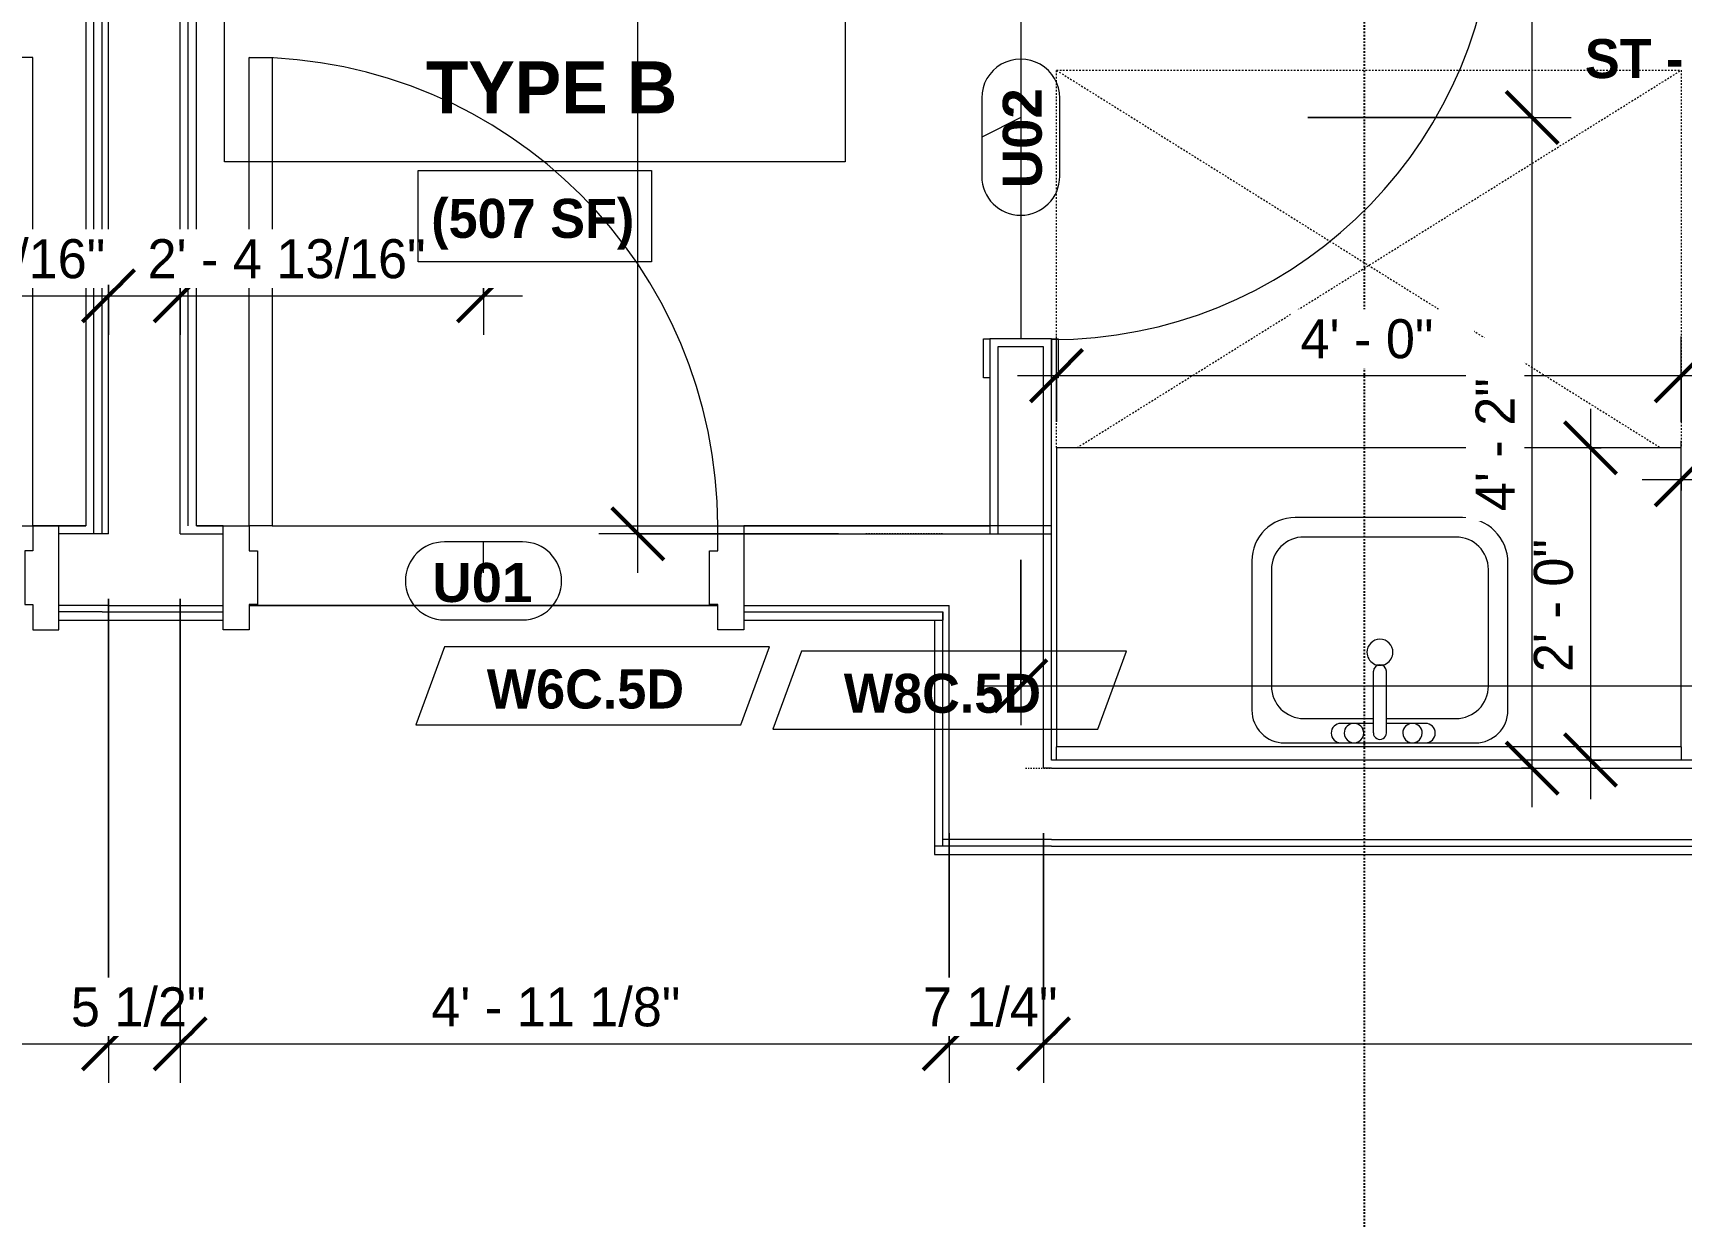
# Model space of a CAD drawing. Header units: inches. Extents: x -4058 to -1781, y 9814 to 12264.
# Drawn here: x -3145.4 to -3018.8, y 11690.3 to 11781.2 of the extents above; entities that cross this region are included whole.
import ezdxf

# ---------------------------------------------------------------- set-up
doc = ezdxf.new("R2010")
doc.units = ezdxf.units.IN
doc.header["$MEASUREMENT"] = 0
for name, pattern in [('Aligning Line 1_8_', [0.25, 0.125, -0.125]), ('Dash', [0.25, 0.125, -0.125]), ('Dash 3_32_', [0.1875, 0.09375, -0.09375]), ('Dash_2_', [0.25, 0.125, -0.125])]:
    doc.linetypes.add(name, pattern=pattern)
for name, color, linetype, lineweight in [('0-1', 7, 'Continuous', 5), ('0-3', 8, 'Continuous', 9), ('A-ANNO-DIMS', 211, 'Continuous', 9), ('A-ANNO-DIMS-32', 211, 'Continuous', 9), ('A-AREA-IDEN', 2, 'Continuous', 9), ('A-DETL-1', 90, 'Dash 3_32_', 9), ('A-DOOR-1', 7, 'Continuous', 9), ('A-DOOR-2', 31, 'Continuous', 9), ('A-DOOR-FRAM-1', 7, 'Continuous', 9), ('A-DOOR-IDEN', 31, 'Continuous', 9), ('A-FLOR-1', 7, 'Continuous', 9), ('A-FLOR-2', 192, 'Continuous', 9), ('A-GENM', 5, 'Continuous', 9), ('A-GENM-2', 147, 'Dash', 9), ('A-WALL-1', 7, 'Continuous', 9), ('A-WALL-2', 113, 'Continuous', 9), ('A-WALL-IDEN', 211, 'Continuous', 9), ('G-ANNO-SYMB', 111, 'Aligning Line 1_8_', 9), ('I-WALL-3', 7, 'Continuous', 9), ('P-SANR-FIXT', 6, 'Continuous', 9), ('Q-CASE', 31, 'Continuous', 9)]:
    doc.layers.add(name, color=color, linetype=linetype, lineweight=lineweight)
doc.layers.add('0-4', color=250, linetype='Dash_2_')
doc.styles.add('Arial_B', font='arialbd.ttf', dxfattribs={"height": 3})
doc.styles.add('Century Gothic', font='ufonts.com_century-gothic.ttf', dxfattribs={"height": 3})
doc.styles.add('Century Gothic_B', font='GOTHICB.TTF', dxfattribs={"height": 3})
doc.styles.add('Century Gothic_B_1', font='GOTHICB.TTF', dxfattribs={"height": 4})
doc.dimstyles.new('MARKETING_DIMENSION', dxfattribs={"dimscale": 12, "dimtxt": 3.132505, "dimasz": 0.333333, "dimexe": 0.25, "dimexo": 0.166667, "dimgap": 0.041667, "dimtad": 1, "dimdec": 4, "dimrnd": 0.0625, "dimzin": 3, "dimdsep": 46, "dimlunit": 4, "dimtxsty": 'Century Gothic', "dimblk1": 'OBLIQUE', "dimblk2": 'OBLIQUE', "dimsah": 1, "dimcen": 0.09, "dimdle": 0.25, "dimazin": 0, "dimtfac": 1, "dimtdec": 4, "dimtix": 1, "dimtmove": 0, "dimatfit": 3, "dimfxl": 1, "dimtvp": 1, "dimtfill": 1, "dimfrac": 2, "dimtolj": 1, "dimtzin": 0, "dimarcsym": 2})
doc.dimstyles.new('THE_DIMENSION_STRING_1', dxfattribs={"dimscale": 12, "dimtxt": 3.132505, "dimasz": 0.333333, "dimexe": 0.25, "dimexo": 0.166667, "dimgap": 0.041667, "dimtad": 1, "dimdec": 4, "dimrnd": 0.0625, "dimzin": 3, "dimdsep": 46, "dimlunit": 4, "dimtxsty": 'Century Gothic', "dimblk1": 'OBLIQUE', "dimblk2": 'OBLIQUE', "dimsah": 1, "dimcen": 0.09, "dimdle": 0.25, "dimazin": 0, "dimtfac": 1, "dimtdec": 4, "dimtix": 1, "dimtmove": 1, "dimatfit": 3, "dimfxl": 1, "dimtvp": 1, "dimtfill": 1, "dimfrac": 2, "dimtolj": 1, "dimtzin": 0, "dimarcsym": 2})
doc.dimstyles.new('THE_DIMENSION_STRING_3', dxfattribs={"dimscale": 12, "dimtxt": 3.132505, "dimasz": 0.333333, "dimexe": 0.25, "dimexo": 0.166667, "dimgap": 0.041667, "dimtad": 1, "dimdec": 4, "dimrnd": 0.0625, "dimzin": 3, "dimdsep": 46, "dimlunit": 4, "dimtxsty": 'Century Gothic', "dimblk1": 'OBLIQUE', "dimblk2": 'OBLIQUE', "dimsah": 1, "dimcen": 0.09, "dimdle": 0.25, "dimazin": 0, "dimtfac": 1, "dimtdec": 4, "dimtix": 1, "dimtmove": 0, "dimatfit": 3, "dimfxl": 1, "dimtvp": 1, "dimtfill": 1, "dimfrac": 2, "dimtolj": 1, "dimtzin": 0, "dimarcsym": 2})
doc.dimstyles.new('THE_DIMENSION_STRING_4', dxfattribs={"dimscale": 12, "dimtxt": 3.132505, "dimasz": 0.333333, "dimexe": 0.25, "dimexo": 0.166667, "dimgap": 0.041667, "dimtad": 1, "dimdec": 4, "dimrnd": 0.0625, "dimzin": 3, "dimdsep": 46, "dimlunit": 4, "dimtxsty": 'Century Gothic', "dimblk1": 'OBLIQUE', "dimblk2": 'OBLIQUE', "dimsah": 1, "dimcen": 0.09, "dimdle": 0.25, "dimazin": 0, "dimtfac": 1, "dimtdec": 4, "dimtix": 1, "dimtmove": 0, "dimatfit": 3, "dimfxl": 1, "dimtvp": 1, "dimtfill": 1, "dimfrac": 2, "dimtolj": 1, "dimtzin": 0, "dimarcsym": 2})
doc.dimstyles.new('THE_DIMENSION_STRING_5', dxfattribs={"dimscale": 12, "dimtxt": 3.132505, "dimasz": 0.333333, "dimexe": 0.25, "dimexo": 0.166667, "dimgap": 0.041667, "dimtad": 1, "dimdec": 4, "dimrnd": 0.0625, "dimzin": 3, "dimdsep": 46, "dimlunit": 4, "dimtxsty": 'Century Gothic', "dimblk1": 'OBLIQUE', "dimblk2": 'OBLIQUE', "dimsah": 1, "dimcen": 0.09, "dimdle": 0.25, "dimazin": 0, "dimtfac": 1, "dimtdec": 4, "dimtix": 1, "dimtmove": 0, "dimatfit": 3, "dimfxl": 1, "dimtvp": 1, "dimtfill": 1, "dimfrac": 2, "dimtolj": 1, "dimtzin": 0, "dimarcsym": 2})

# ---------------------------------------------------------------- blocks, each defined once
blk = doc.blocks.new('CTR - 1st Phase - Shell_rvt-1-UNIT PLANS - 2ND FLOOR')
at = {"layer": 'A-FLOR-1'}
for p, q in [((-3128.81, 11737.24), (-3092.81, 11737.24)), ((-3092.81, 11737.24), (-3128.81, 11737.24))]:
    blk.add_line(p, q, dxfattribs=at)
blk = doc.blocks.new('HOLLOW METAL - UNIT DOOR-2191978-UNIT PLANS - 2ND FLOOR')
at = {"layer": 'A-DOOR-1'}
for p, q in [((18, 39.875), (16.25, 39.875)), ((16.25, 39.875), (16.25, 3.875)), ((18, 3.875), (18, 39.875)), ((16.25, 3.875), (18, 3.875))]:
    blk.add_line(p, q, dxfattribs=at)
blk.add_arc((18, 3.875), 36, 90, 180, dxfattribs=at)
at = {"layer": 'A-DOOR-FRAM-1'}
for p, q in [((-18, 3.875), (-20, 3.875)), ((-20, 3.875), (-20, -4.125)), ((-18, 1.9375), (-18, 3.875)), ((18, 3.875), (18, 1.9375)), ((20, 3.875), (18, 3.875)), ((20, -4.125), (20, 3.875)), ((-17.375, 1.9375), (-18, 1.9375)), ((-17.375, -2.1875), (-17.375, 1.9375)), ((18, 1.9375), (17.375, 1.9375)), ((17.375, 1.9375), (17.375, -2.1875)), ((-18, -4.125), (-18, -2.1875)), ((-18, -2.1875), (-17.375, -2.1875)), ((17.375, -2.1875), (18, -2.1875)), ((18, -2.1875), (18, -4.125)), ((-20, -4.125), (-18, -4.125)), ((18, -4.125), (20, -4.125))]:
    blk.add_line(p, q, dxfattribs=at)
blk = doc.blocks.new('HOLLOW METAL - UNIT DOOR-2191977-UNIT PLANS - 2ND FLOOR')
at = {"layer": 'A-DOOR-1'}
for p, q in [((16.25, -3.875), (18, -3.875)), ((16.25, -39.875), (16.25, -3.875)), ((18, -3.875), (18, -39.875)), ((18, -39.875), (16.25, -39.875))]:
    blk.add_line(p, q, dxfattribs=at)
blk.add_arc((18, -3.875), 36, 180, 270, dxfattribs=at)
at = {"layer": 'A-DOOR-FRAM-1'}
for p, q in [((-20, 4.125), (-18, 4.125)), ((-20, -3.875), (-20, 4.125)), ((-18, 4.125), (-18, 2.1875)), ((18, 4.125), (20, 4.125)), ((18, 2.1875), (18, 4.125)), ((20, 4.125), (20, -3.875)), ((-18, 2.1875), (-17.375, 2.1875)), ((-17.375, 2.1875), (-17.375, -1.9375)), ((17.375, 2.1875), (18, 2.1875)), ((17.375, -1.9375), (17.375, 2.1875)), ((-18, -1.9375), (-18, -3.875)), ((-17.375, -1.9375), (-18, -1.9375)), ((18, -1.9375), (17.375, -1.9375)), ((18, -3.875), (18, -1.9375)), ((-18, -3.875), (-20, -3.875)), ((20, -3.875), (18, -3.875))]:
    blk.add_line(p, q, dxfattribs=at)
blk = doc.blocks.new('CTR - 1st Phase - Common Walls_rvt-1-UNIT PLANS - 2ND FLOOR')
at = {"layer": 'A-WALL-1'}
for p, q in [((-3140.75, 11743.36), (-3140.75, 12110.34)), ((-3140.12, 11743.36), (-3140.12, 12110.34)), ((-3139.62, 11743.36), (-3139.62, 12110.34)), ((-3134.12, 11743.36), (-3134.12, 12110.34)), ((-3133.5, 11743.36), (-3133.5, 12110.34)), ((-3140.75, 11742.74), (-3140.75, 11743.36)), ((-3140.12, 11742.74), (-3140.12, 11743.36)), ((-3139.62, 11742.74), (-3139.62, 11743.36)), ((-3134.12, 11742.74), (-3134.12, 11743.36)), ((-3141.37, 11742.74), (-3143.44, 11742.74)), ((-3140.75, 11742.74), (-3141.37, 11742.74)), ((-3140.12, 11742.74), (-3140.75, 11742.74)), ((-3139.62, 11742.74), (-3140.12, 11742.74)), ((-3134.12, 11742.74), (-3130.81, 11742.74)), ((-3090.81, 11742.74), (-3076.15, 11742.74)), ((-3076.15, 11742.74), (-3075.02, 11742.74)), ((-3075.02, 11742.74), (-3067.77, 11742.74)), ((-3067.77, 11724.74), (-3067.77, 11742.74)), ((-3141.37, 11737.24), (-3143.44, 11737.24)), ((-3141.37, 11736.74), (-3143.44, 11736.74)), ((-3140.12, 11737.24), (-3141.37, 11737.24)), ((-3140.75, 11736.74), (-3141.37, 11736.74)), ((-3140.12, 11736.74), (-3140.75, 11736.74)), ((-3139.62, 11737.24), (-3140.12, 11737.24)), ((-3140.12, 11736.74), (-3139.62, 11736.74)), ((-3139.62, 11737.24), (-3130.81, 11737.24)), ((-3139.62, 11736.74), (-3130.81, 11736.74)), ((-3090.81, 11737.24), (-3076.15, 11737.24)), ((-3090.81, 11736.74), (-3076.15, 11736.74)), ((-3076.15, 11737.24), (-3075.52, 11737.24)), ((-3076.15, 11736.74), (-3075.52, 11736.74)), ((-3075.52, 11737.24), (-3075.02, 11737.24)), ((-3075.52, 11736.74), (-3075.52, 11736.11)), ((-3075.52, 11736.11), (-3075.52, 11736.74)), ((-3075.02, 11719.24), (-3075.02, 11737.24)), ((-3076.15, 11736.11), (-3075.52, 11736.11)), ((-3075.52, 11719.24), (-3075.52, 11736.11)), ((-3067.15, 11724.74), (-3067.77, 11724.74)), ((-3067.15, 11724.74), (-2939.34, 11724.74)), ((-3075.02, 11719.24), (-3075.52, 11719.24)), ((-3075.52, 11718.74), (-3075.52, 11719.24)), ((-3075.52, 11718.74), (-3075.52, 11719.24)), ((-3067.77, 11719.24), (-3075.02, 11719.24)), ((-3067.15, 11719.24), (-3067.77, 11719.24)), ((-3067.15, 11719.24), (-2803.9, 11719.24)), ((-3075.52, 11718.74), (-3076.15, 11718.74)), ((-3067.15, 11718.74), (-3075.52, 11718.74)), ((-3067.15, 11718.74), (-2803.9, 11718.74))]:
    blk.add_line(p, q, dxfattribs=at)
at = {"layer": 'I-WALL-3'}
for p, q in [((-3141.37, 12110.34), (-3141.37, 11743.36)), ((-3132.87, 11743.36), (-3132.87, 12110.34)), ((-3141.37, 11743.36), (-3143.44, 11743.36)), ((-3130.81, 11743.36), (-3132.87, 11743.36)), ((-3076.15, 11743.36), (-3090.81, 11743.36)), ((-3067.77, 11743.36), (-3076.15, 11743.36)), ((-3067.15, 11743.36), (-3067.77, 11743.36)), ((-3067.15, 11725.36), (-3067.15, 11743.36)), ((-3143.44, 11736.11), (-3141.37, 11736.11)), ((-3141.37, 11736.11), (-3140.75, 11736.11)), ((-3140.75, 11736.11), (-3130.81, 11736.11)), ((-3090.81, 11736.11), (-3076.15, 11736.11)), ((-3076.15, 11736.11), (-3076.15, 11718.74)), ((-2978.46, 11725.36), (-3067.15, 11725.36)), ((-3076.15, 11718.74), (-3076.15, 11718.11)), ((-3076.15, 11718.11), (-3067.15, 11718.11)), ((-3067.15, 11718.11), (-2803.9, 11718.11))]:
    blk.add_line(p, q, dxfattribs=at)
at = {"layer": '0-3'}
blk.add_blockref('HOLLOW METAL - UNIT DOOR-2191978-UNIT PLANS - 2ND FLOOR', (-3163.44, 11739.49), dxfattribs=at)
at = {"layer": '0-3', "rotation": 180}
blk.add_blockref('HOLLOW METAL - UNIT DOOR-2191977-UNIT PLANS - 2ND FLOOR', (-3110.81, 11739.49), dxfattribs=at)
blk = doc.blocks.new('M_Sink Vanity-Square - 500 x 440mm-1352614-UNIT PLANS - 2ND FLOOR')
at = {"layer": 'P-SANR-FIXT'}
for p, q in [((7.96, 7.09), (-6.72, 7.09)), ((3.62, 7.09), (-2.88, 7.09)), ((0.12, 5.22), (-5.22, 5.22)), ((-2.88, 5.59), (0.12, 5.59)), ((0.12, 6.33), (0.12, 1.59)), ((1.12, 6.33), (1.12, 1.59)), ((1.12, 5.59), (3.62, 5.59)), ((6.46, 5.22), (1.12, 5.22)), ((-9.22, 4.59), (-9.22, -6.73)), ((10.46, -6.91), (10.46, 4.59)), ((-7.72, 2.72), (-7.72, -6.23)), ((8.96, -6.23), (8.96, 2.72)), ((-5.22, -8.73), (6.46, -8.73)), ((-5.72, -10.23), (7.14, -10.23))]:
    blk.add_line(p, q, dxfattribs=at)
for centre, radius, start, end in [((-6.72, 4.59), 2.5, 90, 180), ((-2.88, 6.34), 0.75, 90, 270), ((-1.88, 6.34), 0.75, 360, 180), ((-1.88, 6.34), 0.75, 180, 0), ((0.62, 6.33), 0.5, 360, 180), ((2.62, 6.34), 0.75, 360, 180), ((2.62, 6.34), 0.75, 180, 360), ((3.62, 6.34), 0.75, 270, 90), ((7.96, 4.59), 2.5, 360, 90), ((-5.22, 2.72), 2.5, 90, 180), ((6.46, 2.72), 2.5, 0, 90), ((0.62, 1.59), 0.5, 180, 0), ((0.62, 0.13), 1, 360, 180), ((0.62, 0.13), 1, 180, 0), ((-5.22, -6.23), 2.5, 180, 270), ((6.46, -6.23), 2.5, 270, 0), ((-5.72, -6.73), 3.5, 180, 270), ((7.14, -6.91), 3.32, 270, 0)]:
    blk.add_arc(centre, radius, start, end, dxfattribs=at)
blk = doc.blocks.new('Bath Vanity - Bath Vanity 48_-V38-UNIT PLANS - 2ND FLOOR')
at = {"layer": 'Q-CASE'}
for p, q in [((-23.26, -1), (-23.26, -24)), ((24.74, -24), (24.74, -1)), ((-23.26, -24), (24.74, -24))]:
    blk.add_line(p, q, dxfattribs=at)
blk = doc.blocks.new('ADA Clearances - 30_x48_-V40-UNIT PLANS - 2ND FLOOR')
at = {"layer": 'A-GENM-2'}
for p, q in [((15, 24), (-14, -22.41)), ((-14, 24), (-8.63, 24)), ((-5.63, 24), (15, 24)), ((15, 24), (15, -24)), ((-14, 22.41), (15, -24)), ((15, -24), (-14, -24))]:
    blk.add_line(p, q, dxfattribs=at)
blk = doc.blocks.new('BATHROOM MIRROR - BATHROOM MIRROR 48_-3124766-UNIT PLANS - 2ND FLOOR')
at = {"layer": 'Q-CASE'}
for p, q in [((24.74, 24), (-23.26, 24)), ((-23.26, 23), (-23.26, 24)), ((-23.26, 23), (24.74, 23)), ((24.74, 24), (24.74, 23))]:
    blk.add_line(p, q, dxfattribs=at)
blk = doc.blocks.new('SWING - SINGLE - FLUSH - SWING - FLUSH - 2-10 x 6-8 - PRIVACY-4202132-UNIT PLANS - 2ND FLOOR')
at = {"layer": 'A-DOOR-2'}
for p, q in [((-20, 2.37), (-20, 2.87)), ((-20, 2.87), (-17, 2.87)), ((-17, 2.87), (-17, 2.37)), ((17, 2.37), (17, 2.87)), ((17, 2.87), (20, 2.87)), ((20, 2.87), (20, 2.37)), ((-17, 2.37), (-20, 2.37)), ((20, 2.37), (17, 2.37)), ((-20, -2.38), (-17, -2.38)), ((-20, -2.88), (-20, -2.38)), ((-17, -2.38), (-17, -2.88)), ((15, -2.38), (15, -36.38)), ((17, -2.38), (15, -2.38)), ((17, -2.38), (17, -36.38)), ((17, -2.38), (20, -2.38)), ((17, -2.88), (17, -2.38)), ((20, -2.38), (20, -2.88)), ((-17, -2.88), (-20, -2.88)), ((20, -2.88), (17, -2.88)), ((17, -36.38), (15, -36.38))]:
    blk.add_line(p, q, dxfattribs=at)
blk.add_arc((17, -2.38), 34.07, 180, 266.6343, dxfattribs=at)
blk = doc.blocks.new('Wall Tag - Arch Wall-3956453-UNIT PLANS - 2ND FLOOR')
at = {"layer": 'A-WALL-IDEN'}
for p, q in [((-0.3561, 0.0937), (-0.4244, -0.0937)), ((0.4244, 0.0937), (-0.3561, 0.0937)), ((0.3561, -0.0937), (0.4244, 0.0937)), ((-0.4244, -0.0937), (0.3561, -0.0937))]:
    blk.add_line(p, q, dxfattribs=at)
blk = doc.blocks.new('DIMBLOCK871-UNIT PLANS - 2ND FLOOR')
at = {"layer": 'A-ANNO-DIMS-32'}
for p, q in [((-3139.62, 11737.74), (-3139.62, 11700.54)), ((-3139.62, 11703.54), (-3139.62, 11737.74)), ((-3199.22, 11719.74), (-3199.22, 11700.54)), ((-3199.22, 11703.54), (-3199.22, 11719.74)), ((-3199.22, 11703.54), (-3139.62, 11703.54))]:
    blk.add_line(p, q, dxfattribs=at)
at = {"layer": 'A-ANNO-DIMS-32', "lineweight": 50}
for p, q in [((-3199.22, 11703.54), (-3197.22, 11705.54)), ((-3139.62, 11703.54), (-3137.62, 11705.54)), ((-3199.22, 11703.54), (-3201.22, 11701.54)), ((-3139.62, 11703.54), (-3141.62, 11701.54))]:
    blk.add_line(p, q, dxfattribs=at)
at = {"layer": 'A-ANNO-DIMS-32', "color": 0, "insert": (-3179.67, 11707.89), "char_height": 3, "width": 24.5827, "attachment_point": 1, "line_spacing_factor": 0.984502, "style": 'Century Gothic', "bg_fill": 3, "box_fill_scale": 1.25, "bg_fill_color": 256, "bg_fill_true_color": 13158600, "bg_fill_transparency": 0}
blk.add_mtext('4\' - 11 5/8"', dxfattribs=at)
blk = doc.blocks.new('_Oblique')
at = {"color": 0, "linetype": 'ByBlock', "lineweight": -2}
blk.add_line((-0.5, -0.5), (0.5, 0.5), dxfattribs=at)
blk = doc.blocks.new('DIMBLOCK872-UNIT PLANS - 2ND FLOOR')
at = {"layer": 'A-ANNO-DIMS-32'}
for p, q in [((-3139.62, 11737.74), (-3139.62, 11700.54)), ((-3139.62, 11703.54), (-3139.62, 11737.74)), ((-3134.12, 11737.74), (-3134.12, 11700.54)), ((-3134.12, 11703.54), (-3134.12, 11737.74)), ((-3139.62, 11703.54), (-3134.12, 11703.54))]:
    blk.add_line(p, q, dxfattribs=at)
at = {"layer": 'A-ANNO-DIMS-32', "lineweight": 50}
for p, q in [((-3139.62, 11703.54), (-3137.62, 11705.54)), ((-3134.12, 11703.54), (-3132.12, 11705.54)), ((-3139.62, 11703.54), (-3141.62, 11701.54)), ((-3134.12, 11703.54), (-3136.12, 11701.54))]:
    blk.add_line(p, q, dxfattribs=at)
at = {"layer": 'A-ANNO-DIMS-32', "color": 0, "insert": (-3142.52, 11707.89), "char_height": 3, "width": 13.5444, "attachment_point": 1, "line_spacing_factor": 0.984502, "style": 'Century Gothic', "bg_fill": 3, "box_fill_scale": 1.25, "bg_fill_color": 256, "bg_fill_true_color": 13158600, "bg_fill_transparency": 0}
blk.add_mtext('5 1/2"', dxfattribs=at)
blk = doc.blocks.new('DIMBLOCK873-UNIT PLANS - 2ND FLOOR')
at = {"layer": 'A-ANNO-DIMS-32'}
for p, q in [((-3134.12, 11737.74), (-3134.12, 11700.54)), ((-3134.12, 11703.54), (-3134.12, 11737.74)), ((-3075.02, 11719.74), (-3075.02, 11700.54)), ((-3075.02, 11703.54), (-3075.02, 11719.74)), ((-3134.12, 11703.54), (-3075.02, 11703.54))]:
    blk.add_line(p, q, dxfattribs=at)
at = {"layer": 'A-ANNO-DIMS-32', "lineweight": 50}
for p, q in [((-3134.12, 11703.54), (-3132.12, 11705.54)), ((-3075.02, 11703.54), (-3073.02, 11705.54)), ((-3134.12, 11703.54), (-3136.12, 11701.54)), ((-3075.02, 11703.54), (-3077.02, 11701.54))]:
    blk.add_line(p, q, dxfattribs=at)
at = {"layer": 'A-ANNO-DIMS-32', "color": 0, "insert": (-3114.82, 11707.89), "char_height": 3, "width": 24.5827, "attachment_point": 1, "line_spacing_factor": 0.984502, "style": 'Century Gothic', "bg_fill": 3, "box_fill_scale": 1.25, "bg_fill_color": 256, "bg_fill_true_color": 13158600, "bg_fill_transparency": 0}
blk.add_mtext('4\' - 11 1/8"', dxfattribs=at)
blk = doc.blocks.new('DIMBLOCK874-UNIT PLANS - 2ND FLOOR')
at = {"layer": 'A-ANNO-DIMS-32'}
for p, q in [((-3075.02, 11719.74), (-3075.02, 11700.54)), ((-3075.02, 11703.54), (-3075.02, 11719.74)), ((-3067.77, 11719.74), (-3067.77, 11700.54)), ((-3067.77, 11703.54), (-3067.77, 11719.74)), ((-3075.02, 11703.54), (-3067.77, 11703.54))]:
    blk.add_line(p, q, dxfattribs=at)
at = {"layer": 'A-ANNO-DIMS-32', "lineweight": 50}
for p, q in [((-3075.02, 11703.54), (-3073.02, 11705.54)), ((-3067.77, 11703.54), (-3065.77, 11705.54)), ((-3075.02, 11703.54), (-3077.02, 11701.54)), ((-3067.77, 11703.54), (-3069.77, 11701.54))]:
    blk.add_line(p, q, dxfattribs=at)
at = {"layer": 'A-ANNO-DIMS-32', "color": 0, "insert": (-3077.04, 11707.89), "char_height": 3, "width": 13.5444, "attachment_point": 1, "line_spacing_factor": 0.984502, "style": 'Century Gothic', "bg_fill": 3, "box_fill_scale": 1.25, "bg_fill_color": 256, "bg_fill_true_color": 13158600, "bg_fill_transparency": 0}
blk.add_mtext('7 1/4"', dxfattribs=at)
blk = doc.blocks.new('DIMBLOCK875-UNIT PLANS - 2ND FLOOR')
at = {"layer": 'A-ANNO-DIMS-32'}
for p, q in [((-3067.77, 11719.74), (-3067.77, 11700.54)), ((-3067.77, 11703.54), (-3067.77, 11719.74)), ((-2937.71, 11719.74), (-2937.71, 11700.54)), ((-2937.71, 11703.54), (-2937.71, 11719.74)), ((-3067.77, 11703.54), (-2937.71, 11703.54))]:
    blk.add_line(p, q, dxfattribs=at)
at = {"layer": 'A-ANNO-DIMS-32', "lineweight": 50}
for p, q in [((-3067.77, 11703.54), (-3065.77, 11705.54)), ((-2937.71, 11703.54), (-2935.71, 11705.54)), ((-3067.77, 11703.54), (-3069.77, 11701.54)), ((-2937.71, 11703.54), (-2939.71, 11701.54))]:
    blk.add_line(p, q, dxfattribs=at)
at = {"layer": 'A-ANNO-DIMS-32', "color": 0, "insert": (-3015.32, 11707.89), "char_height": 3, "width": 30.1914, "attachment_point": 1, "line_spacing_factor": 0.984502, "style": 'Century Gothic', "bg_fill": 3, "box_fill_scale": 1.25, "bg_fill_color": 256, "bg_fill_true_color": 13158600, "bg_fill_transparency": 0}
blk.add_mtext('10\' - 10 1/16"', dxfattribs=at)
blk = doc.blocks.new('DIMBLOCK1080-UNIT PLANS - 2ND FLOOR')
at = {"layer": 'A-ANNO-DIMS-32', "lineweight": 50}
for p, q in [((-3163.44, 11761.04), (-3161.44, 11763.04)), ((-3134.12, 11761.04), (-3132.12, 11763.04)), ((-3163.44, 11761.04), (-3165.44, 11759.04)), ((-3134.12, 11761.04), (-3136.12, 11759.04))]:
    blk.add_line(p, q, dxfattribs=at)
at = {"layer": 'A-ANNO-DIMS-32'}
for p, q in [((-3166.44, 11761.04), (-3131.12, 11761.04)), ((-3163.44, 11761.87), (-3163.44, 11758.04)), ((-3163.44, 11761.04), (-3163.44, 11761.87)), ((-3134.12, 11761.87), (-3134.12, 11758.04)), ((-3134.12, 11761.04), (-3134.12, 11761.87))]:
    blk.add_line(p, q, dxfattribs=at)
at = {"layer": 'A-ANNO-DIMS-32', "color": 0, "insert": (-3159.02, 11765.39), "char_height": 3, "width": 24.5827, "attachment_point": 1, "line_spacing_factor": 0.984502, "style": 'Century Gothic', "bg_fill": 3, "box_fill_scale": 1.25, "bg_fill_color": 256, "bg_fill_true_color": 13158600, "bg_fill_transparency": 0}
blk.add_mtext('2\' - 5 5/16"', dxfattribs=at)
blk = doc.blocks.new('DIMBLOCK1081-UNIT PLANS - 2ND FLOOR')
at = {"layer": 'A-ANNO-DIMS-32', "lineweight": 50}
for p, q in [((-3139.62, 11761.04), (-3137.62, 11763.04)), ((-3110.81, 11761.04), (-3108.81, 11763.04)), ((-3139.62, 11761.04), (-3141.62, 11759.04)), ((-3110.81, 11761.04), (-3112.81, 11759.04))]:
    blk.add_line(p, q, dxfattribs=at)
at = {"layer": 'A-ANNO-DIMS-32'}
for p, q in [((-3142.62, 11761.04), (-3107.81, 11761.04)), ((-3139.62, 11761.87), (-3139.62, 11758.04)), ((-3139.62, 11761.04), (-3139.62, 11761.87)), ((-3110.81, 11761.87), (-3110.81, 11758.04)), ((-3110.81, 11761.04), (-3110.81, 11761.87))]:
    blk.add_line(p, q, dxfattribs=at)
at = {"layer": 'A-ANNO-DIMS-32', "color": 0, "insert": (-3136.63, 11765.39), "char_height": 3, "width": 27.387, "attachment_point": 1, "line_spacing_factor": 0.984502, "style": 'Century Gothic', "bg_fill": 3, "box_fill_scale": 1.25, "bg_fill_color": 256, "bg_fill_true_color": 13158600, "bg_fill_transparency": 0}
blk.add_mtext('2\' - 4 13/16"', dxfattribs=at)
blk = doc.blocks.new('Door Tag - Type Mark-2601225-UNIT PLANS - 2ND FLOOR')
at = {"layer": 'A-DOOR-IDEN'}
for p, q in [((0.09375, 0.09375), (-0.09375, 0.09375)), ((-0.09375, -0.09375), (0.09375, -0.09375))]:
    blk.add_line(p, q, dxfattribs=at)
for centre, start, end in [((-0.09375, 0), 90, 270), ((0.09375, 0), 270, 90)]:
    blk.add_arc(centre, 0.09375, start, end, dxfattribs=at)
blk = doc.blocks.new('DIMBLOCK1338-UNIT PLANS - 2ND FLOOR')
at = {"layer": 'A-ANNO-DIMS-32'}
for p, q in [((-3066.77, 11751.36), (-3066.77, 11757.9)), ((-3018.77, 11751.36), (-3018.77, 11757.9)), ((-3015.77, 11754.9), (-3069.77, 11754.9)), ((-3066.77, 11754.9), (-3066.77, 11751.36)), ((-3018.77, 11754.9), (-3018.77, 11751.36))]:
    blk.add_line(p, q, dxfattribs=at)
at = {"layer": 'A-ANNO-DIMS-32', "lineweight": 50}
for p, q in [((-3066.77, 11754.9), (-3064.77, 11756.9)), ((-3018.77, 11754.9), (-3016.77, 11756.9)), ((-3066.77, 11754.9), (-3068.77, 11752.9)), ((-3018.77, 11754.9), (-3020.77, 11752.9))]:
    blk.add_line(p, q, dxfattribs=at)
at = {"layer": 'A-ANNO-DIMS-32', "color": 0, "insert": (-3048.02, 11759.24), "char_height": 3, "width": 12.5897, "attachment_point": 1, "line_spacing_factor": 0.984502, "style": 'Century Gothic', "bg_fill": 3, "box_fill_scale": 1.25, "bg_fill_color": 256, "bg_fill_true_color": 13158600, "bg_fill_transparency": 0}
blk.add_mtext('4\' - 0"', dxfattribs=at)
blk = doc.blocks.new('DIMBLOCK1339-UNIT PLANS - 2ND FLOOR')
at = {"layer": 'A-ANNO-DIMS-32'}
for p, q in [((-3025.74, 11752.36), (-3025.74, 11722.36)), ((-3024.91, 11749.36), (-3028.74, 11749.36)), ((-3025.74, 11749.36), (-3024.91, 11749.36)), ((-3024.91, 11725.36), (-3028.74, 11725.36)), ((-3025.74, 11725.36), (-3024.91, 11725.36))]:
    blk.add_line(p, q, dxfattribs=at)
at = {"layer": 'A-ANNO-DIMS-32', "lineweight": 50}
for p, q in [((-3025.74, 11749.36), (-3027.74, 11751.36)), ((-3025.74, 11749.36), (-3023.74, 11747.36)), ((-3025.74, 11725.36), (-3027.74, 11727.36)), ((-3025.74, 11725.36), (-3023.74, 11723.36))]:
    blk.add_line(p, q, dxfattribs=at)
at = {"layer": 'A-ANNO-DIMS-32', "color": 0, "insert": (-3030.09, 11732.12), "char_height": 3, "width": 12.5897, "attachment_point": 1, "rotation": 90, "line_spacing_factor": 0.984502, "style": 'Century Gothic', "bg_fill": 3, "box_fill_scale": 1.25, "bg_fill_color": 256, "bg_fill_true_color": 13158600, "bg_fill_transparency": 0}
blk.add_mtext('2\' - 0"', dxfattribs=at)
blk = doc.blocks.new('DIMBLOCK1340-UNIT PLANS - 2ND FLOOR')
at = {"layer": 'A-ANNO-DIMS-32'}
for p, q in [((-3018.77, 11746.07), (-3018.77, 11749.9)), ((-2982.59, 11746.07), (-2982.59, 11749.9)), ((-2979.59, 11746.9), (-3021.77, 11746.9)), ((-3018.77, 11746.9), (-3018.77, 11746.07)), ((-2982.59, 11746.9), (-2982.59, 11746.07))]:
    blk.add_line(p, q, dxfattribs=at)
at = {"layer": 'A-ANNO-DIMS-32', "lineweight": 50}
for p, q in [((-3018.77, 11746.9), (-3016.77, 11748.9)), ((-2982.59, 11746.9), (-2980.59, 11748.9)), ((-3018.77, 11746.9), (-3020.77, 11744.9)), ((-2982.59, 11746.9), (-2984.59, 11744.9))]:
    blk.add_line(p, q, dxfattribs=at)
at = {"layer": 'A-ANNO-DIMS-32', "color": 0, "insert": (-3008.19, 11745.32), "char_height": 3, "width": 18.0194, "attachment_point": 1, "line_spacing_factor": 0.984502, "style": 'Century Gothic', "bg_fill": 3, "box_fill_scale": 1.25, "bg_fill_color": 256, "bg_fill_true_color": 13158600, "bg_fill_transparency": 0}
blk.add_mtext('33" MIN', dxfattribs=at)
at = {"layer": 'A-ANNO-DIMS-32', "color": 0, "insert": (-3010.92, 11751.24), "char_height": 3, "width": 24.5827, "attachment_point": 1, "line_spacing_factor": 0.984502, "style": 'Century Gothic', "bg_fill": 3, "box_fill_scale": 1.25, "bg_fill_color": 256, "bg_fill_true_color": 13158600, "bg_fill_transparency": 0}
blk.add_mtext('3\' - 0 3/16"', dxfattribs=at)
blk = doc.blocks.new('DIMBLOCK1370-UNIT PLANS - 2ND FLOOR')
at = {"layer": 'A-ANNO-DIMS-32', "lineweight": 50}
for p, q in [((-3030.22, 11774.74), (-3032.22, 11776.74)), ((-3030.22, 11774.74), (-3028.22, 11772.74)), ((-3030.22, 11724.74), (-3032.22, 11726.74)), ((-3030.22, 11724.74), (-3028.22, 11722.74))]:
    blk.add_line(p, q, dxfattribs=at)
at = {"layer": 'A-ANNO-DIMS-32'}
for p, q in [((-3047.46, 11774.74), (-3027.22, 11774.74)), ((-3030.22, 11774.74), (-3047.46, 11774.74)), ((-3030.22, 11721.74), (-3030.22, 11774.74)), ((-3031.04, 11724.74), (-3027.22, 11724.74)), ((-3030.22, 11724.74), (-3031.04, 11724.74))]:
    blk.add_line(p, q, dxfattribs=at)
at = {"layer": 'A-ANNO-DIMS-32', "color": 0, "insert": (-3034.56, 11744.49), "char_height": 3, "width": 12.5897, "attachment_point": 1, "rotation": 90, "line_spacing_factor": 0.984502, "style": 'Century Gothic', "bg_fill": 3, "box_fill_scale": 1.25, "bg_fill_color": 256, "bg_fill_true_color": 13158600, "bg_fill_transparency": 0}
blk.add_mtext('4\' - 2"', dxfattribs=at)
blk = doc.blocks.new('DIMBLOCK1371-UNIT PLANS - 2ND FLOOR')
at = {"layer": 'A-ANNO-DIMS-32', "lineweight": 50}
for p, q in [((-3030.22, 11797.74), (-3032.22, 11799.74)), ((-3030.22, 11797.74), (-3028.22, 11795.74)), ((-3030.22, 11774.74), (-3032.22, 11776.74)), ((-3030.22, 11774.74), (-3028.22, 11772.74))]:
    blk.add_line(p, q, dxfattribs=at)
at = {"layer": 'A-ANNO-DIMS-32'}
for p, q in [((-3031.04, 11797.74), (-3027.22, 11797.74)), ((-3030.22, 11797.74), (-3031.04, 11797.74)), ((-3030.22, 11774.74), (-3030.22, 11797.74)), ((-3047.46, 11774.74), (-3027.22, 11774.74)), ((-3030.22, 11774.74), (-3047.46, 11774.74))]:
    blk.add_line(p, q, dxfattribs=at)
blk.add_ellipse((-3030.22, 11790.82), major_axis=(17.62, 0), ratio=0.259687, start_param=3.141593, end_param=4.712389, dxfattribs=at)
at = {"layer": 'A-ANNO-DIMS-32', "color": 0, "insert": (-3049.22, 11790.82), "char_height": 3, "width": 15.394, "attachment_point": 1, "rotation": 90, "line_spacing_factor": 0.984502, "style": 'Century Gothic', "bg_fill": 3, "box_fill_scale": 1.25, "bg_fill_color": 256, "bg_fill_true_color": 13158600, "bg_fill_transparency": 0}
blk.add_mtext('1\' - 11"', dxfattribs=at)
blk = doc.blocks.new('DIMBLOCK1381-UNIT PLANS - 2ND FLOOR')
at = {"layer": 'A-ANNO-DIMS-32', "lineweight": 50}
for p, q in [((-3098.95, 11843.74), (-3100.95, 11845.74)), ((-3098.95, 11843.74), (-3096.95, 11841.74)), ((-3098.95, 11742.74), (-3100.95, 11744.74)), ((-3098.95, 11742.74), (-3096.95, 11740.74))]:
    blk.add_line(p, q, dxfattribs=at)
at = {"layer": 'A-ANNO-DIMS-32'}
for p, q in [((-3098.95, 11739.74), (-3098.95, 11846.74)), ((-3094.52, 11843.74), (-3101.95, 11843.74)), ((-3098.95, 11843.74), (-3094.52, 11843.74)), ((-3083.52, 11742.74), (-3101.95, 11742.74)), ((-3098.95, 11742.74), (-3083.52, 11742.74))]:
    blk.add_line(p, q, dxfattribs=at)
at = {"layer": 'A-ANNO-DIMS-32', "color": 0, "insert": (-3103.29, 11787.99), "char_height": 3, "width": 12.5897, "attachment_point": 1, "rotation": 90, "line_spacing_factor": 0.984502, "style": 'Century Gothic', "bg_fill": 3, "box_fill_scale": 1.25, "bg_fill_color": 256, "bg_fill_true_color": 13158600, "bg_fill_transparency": 0}
blk.add_mtext('8\' - 5"', dxfattribs=at)
blk = doc.blocks.new('DIMBLOCK1476-UNIT PLANS - 2ND FLOOR')
at = {"layer": 'A-ANNO-DIMS-32'}
for p, q in [((-3069.52, 11740.74), (-3069.52, 11728.05)), ((-3069.52, 11731.05), (-3069.52, 11740.74)), ((-2935.52, 11731.88), (-2935.52, 11728.05)), ((-2935.52, 11731.05), (-2935.52, 11731.88)), ((-3072.52, 11731.05), (-2932.52, 11731.05))]:
    blk.add_line(p, q, dxfattribs=at)
at = {"layer": 'A-ANNO-DIMS-32', "lineweight": 50}
for p, q in [((-3069.52, 11731.05), (-3067.52, 11733.05)), ((-2935.52, 11731.05), (-2933.52, 11733.05)), ((-3069.52, 11731.05), (-3071.52, 11729.05)), ((-2935.52, 11731.05), (-2937.52, 11729.05))]:
    blk.add_line(p, q, dxfattribs=at)
at = {"layer": 'A-ANNO-DIMS-32', "color": 0, "insert": (-3008.94, 11735.39), "char_height": 3, "width": 15.394, "attachment_point": 1, "line_spacing_factor": 0.984502, "style": 'Century Gothic', "bg_fill": 3, "box_fill_scale": 1.25, "bg_fill_color": 256, "bg_fill_true_color": 13158600, "bg_fill_transparency": 0}
blk.add_mtext('11\' - 2"', dxfattribs=at)

msp = doc.modelspace()

# ---------------------------------------------------------------- linework, layer by layer
at = {"layer": 'A-AREA-IDEN', "flags": 128}
msp.add_lwpolyline([(-3130.7171, 11789.78298), (-3083.01442, 11789.78298), (-3083.01442, 11771.33384), (-3130.7171, 11771.33384)], close=True, dxfattribs=at)
at = {"layer": 'A-DETL-1'}
for p, q in [((-3075.52374, 11742.7394), (-3081.52374, 11742.7394)), ((-3069.16194, 11724.7394), (-2941.48929, 11724.7394))]:
    msp.add_line(p, q, dxfattribs=at)
at = {"layer": 'A-DOOR-IDEN'}
msp.add_line((-3069.52374, 11774.7394), (-3072.52374, 11773.23255), dxfattribs=at)
at = {"layer": 'A-FLOR-2'}
for p, q in [((-3069.52374, 11791.7394), (-3069.52374, 11757.7394)), ((-3145.43624, 11743.36899), (-3141.37374, 11743.36899)), ((-3132.87374, 11743.36899), (-3128.81124, 11743.36899)), ((-3127.06124, 11743.36899), (-3071.89874, 11743.36899)), ((-3067.1489, 11725.36899), (-3066.77374, 11725.36899))]:
    msp.add_line(p, q, dxfattribs=at)
at = {"layer": 'A-WALL-2'}
for p, q in [((-3067.14874, 11757.7394), (-3071.89874, 11757.7394)), ((-3071.89874, 11757.7394), (-3071.89874, 11742.74399)), ((-3071.27374, 11757.1144), (-3071.27374, 11742.74399)), ((-3067.77374, 11757.1144), (-3071.27374, 11757.1144)), ((-3067.77374, 11742.74399), (-3067.77374, 11757.1144)), ((-3067.14874, 11742.74399), (-3067.14874, 11757.7394)), ((-3071.89874, 11742.74399), (-3067.14874, 11742.74399))]:
    msp.add_line(p, q, dxfattribs=at)
at = {"layer": 'G-ANNO-SYMB'}
msp.add_line((-3043.10454, 11241.7211), (-3043.10454, 12122.87596), dxfattribs=at)

# ---------------------------------------------------------------- block references
at = {"layer": '0-1'}
for name in ['CTR - 1st Phase - Shell_rvt-1-UNIT PLANS - 2ND FLOOR', 'CTR - 1st Phase - Common Walls_rvt-1-UNIT PLANS - 2ND FLOOR']:
    msp.add_blockref(name, (0, 0), dxfattribs=at)
at = {"layer": 'A-DOOR-2', "rotation": 89.99999999996668}
msp.add_blockref('SWING - SINGLE - FLUSH - SWING - FLUSH - 2-10 x 6-8 - PRIVACY-4202132-UNIT PLANS - 2ND FLOOR', (-3069.52374, 11774.7394), dxfattribs=at)
at = {"layer": 'A-DOOR-IDEN', "xscale": 31.99999999999999, "yscale": 31.99999999999999, "zscale": 31.99999999999999, "rotation": 89.99999999999955}
msp.add_blockref('Door Tag - Type Mark-2601225-UNIT PLANS - 2ND FLOOR', (-3069.52374, 11773.23255), dxfattribs=at)
at = {"layer": 'A-GENM', "rotation": 90.00000000006203}
msp.add_blockref('ADA Clearances - 30_x48_-V40-UNIT PLANS - 2ND FLOOR', (-3042.77374, 11763.36899), dxfattribs=at)
at = {"layer": 'A-WALL-IDEN', "xscale": 31.99999999999999, "yscale": 31.99999999999999, "zscale": 31.99999999999999}
for p in [(-3102.41749, 11731.07138), (-3074.98072, 11730.7394)]:
    msp.add_blockref('Wall Tag - Arch Wall-3956453-UNIT PLANS - 2ND FLOOR', p, dxfattribs=at)
at = {"layer": 'P-SANR-FIXT', "rotation": 180}
msp.add_blockref('M_Sink Vanity-Square - 500 x 440mm-1352614-UNIT PLANS - 2ND FLOOR', (-3041.29425, 11733.76814), dxfattribs=at)
at = {"layer": 'Q-CASE', "rotation": 180}
for name, p in [('Bath Vanity - Bath Vanity 48_-V38-UNIT PLANS - 2ND FLOOR', (-3042.03603, 11725.3644)), ('BATHROOM MIRROR - BATHROOM MIRROR 48_-3124766-UNIT PLANS - 2ND FLOOR', (-3042.03603, 11749.36899))]:
    msp.add_blockref(name, p, dxfattribs=at)

# ---------------------------------------------------------------- texts
at = {"layer": 'A-AREA-IDEN', "attachment_point": 1}
for s, insert, char_height, width, style in [('ST - BATH - OPTION A', (-3026.16483, 11780.76959), 3, 51.51, 'Century Gothic_B'), ('TYPE B', (-3115.24043, 11779.05631), 4, 20.301, 'Century Gothic_B_1')]:
    msp.add_mtext(s, dxfattribs=dict(at, insert=insert, char_height=char_height, width=width, style=style))
at = {"layer": 'A-DOOR-IDEN', "insert": (-3070.90359, 11769.30067), "char_height": 3, "width": 9.393, "attachment_point": 1, "rotation": 90, "style": 'Arial_B'}
msp.add_mtext('U02', dxfattribs=at)
at = {"layer": 'A-WALL-IDEN', "char_height": 3, "width": 19.594, "attachment_point": 1, "style": 'Century Gothic_B'}
for s, insert in [('W6C.5D', (-3110.55309, 11732.31891)), ('W8C.5D', (-3083.11633, 11731.98693))]:
    msp.add_mtext(s, dxfattribs=dict(at, insert=insert))

# ---------------------------------------------------------------- next in the draw order: dimensions: what is measured, and where the dimension line sits
at = {"layer": 'A-ANNO-DIMS'}
for base, p1, p2, dimstyle, override, picture, middle in [((-3134.12374, 11761.04296), (-3163.43624, 11763.87139), (-3134.12374, 11763.87139), 'THE_DIMENSION_STRING_4', {"dimpost": '<>', "dimfxl": 29.3125}, 'DIMBLOCK1080-UNIT PLANS - 2ND FLOOR', (-3148.77999, 11763.28463)), ((-3139.62374, 11703.53988), (-3199.22374, 11721.7394), (-3139.62374, 11739.7394), 'THE_DIMENSION_STRING_3', {"dimpost": '<>', "dimfxl": 62.258815}, 'DIMBLOCK871-UNIT PLANS - 2ND FLOOR', (-3169.42374, 11705.78156))]:
    dim = msp.add_linear_dim(base=base, p1=p1, p2=p2, dimstyle=dimstyle, override=override, dxfattribs=at)
    dim.commit()
    dim.dimension.update_dxf_attribs({"geometry": picture, "text_midpoint": middle})

# ---------------------------------------------------------------- next in the draw order: dimensions: what is measured, and where the dimension line sits
for base, p1, p2, dimstyle, override, picture, middle in [((-3110.81124, 11761.04296), (-3139.62374, 11763.87139), (-3110.81124, 11763.87139), 'THE_DIMENSION_STRING_4', {"dimpost": '<>', "dimfxl": 28.8125}, 'DIMBLOCK1081-UNIT PLANS - 2ND FLOOR', (-3125.21749, 11763.28463)), ((-3134.12374, 11703.53988), (-3139.62374, 11739.7394), (-3134.12374, 11739.7394), 'THE_DIMENSION_STRING_3', {"dimpost": '<>', "dimfxl": 5.5}, 'DIMBLOCK872-UNIT PLANS - 2ND FLOOR', (-3136.87374, 11705.78156))]:
    dim = msp.add_linear_dim(base=base, p1=p1, p2=p2, dimstyle=dimstyle, override=override, dxfattribs=at)
    dim.commit()
    dim.dimension.update_dxf_attribs({"geometry": picture, "text_midpoint": middle})

# ---------------------------------------------------------------- next in the draw order: linework, layer by layer
at = {"layer": 'A-AREA-IDEN', "flags": 128}
msp.add_lwpolyline([(-3115.82796, 11770.65748), (-3097.90355, 11770.65748), (-3097.90355, 11763.6559), (-3115.82796, 11763.6559)], close=True, dxfattribs=at)

# ---------------------------------------------------------------- next in the draw order: texts
at = {"layer": 'A-AREA-IDEN', "insert": (-3114.82796, 11768.49081), "char_height": 3, "width": 19.19, "attachment_point": 1, "style": 'Century Gothic_B'}
msp.add_mtext('(507 SF)', dxfattribs=at)

# ---------------------------------------------------------------- next in the draw order: dimensions: what is measured, and where the dimension line sits
at = {"layer": 'A-ANNO-DIMS'}
dim = msp.add_linear_dim(base=(-3075.02374, 11703.53988), p1=(-3134.12374, 11739.7394), p2=(-3075.02374, 11721.7394), dimstyle='THE_DIMENSION_STRING_3', override={"dimpost": '<>', "dimfxl": 61.780337}, dxfattribs=at)
dim.commit()
dim.dimension.update_dxf_attribs({"geometry": 'DIMBLOCK873-UNIT PLANS - 2ND FLOOR', "text_midpoint": (-3104.57374, 11705.78156)})

# ---------------------------------------------------------------- next in the draw order: linework, layer by layer
at = {"layer": 'A-DOOR-IDEN'}
msp.add_line((-3110.81124, 11739.7394), (-3110.81124, 11742.12546), dxfattribs=at)

# ---------------------------------------------------------------- next in the draw order: block references
at = {"layer": 'A-DOOR-IDEN', "xscale": 31.99999999999999, "yscale": 31.99999999999999, "zscale": 31.99999999999999}
msp.add_blockref('Door Tag - Type Mark-2601225-UNIT PLANS - 2ND FLOOR', (-3110.81124, 11739.12546), dxfattribs=at)

# ---------------------------------------------------------------- next in the draw order: texts
at = {"layer": 'A-DOOR-IDEN', "insert": (-3114.74312, 11740.50532), "char_height": 3, "width": 9.393, "attachment_point": 1, "style": 'Arial_B'}
msp.add_mtext('U01', dxfattribs=at)

# ---------------------------------------------------------------- next in the draw order: dimensions: what is measured, and where the dimension line sits
at = {"layer": 'A-ANNO-DIMS'}
dim = msp.add_linear_dim(base=(-3098.94923, 11843.7394), p1=(-3081.52374, 11742.7394), p2=(-3092.52374, 11843.7394), angle=90, dimstyle='THE_DIMENSION_STRING_5', override={"dimpost": '<>', "dimfxl": 101.597244}, dxfattribs=at)
dim.commit()
dim.dimension.update_dxf_attribs({"geometry": 'DIMBLOCK1381-UNIT PLANS - 2ND FLOOR', "text_midpoint": (-3101.02468, 11793.2394)})
dim = msp.add_linear_dim(base=(-3067.77374, 11703.53988), p1=(-3075.02374, 11721.7394), p2=(-3067.77374, 11721.7394), dimstyle='THE_DIMENSION_STRING_3', override={"dimpost": '<>', "dimfxl": 7.25}, dxfattribs=at)
dim.commit()
dim.dimension.update_dxf_attribs({"geometry": 'DIMBLOCK874-UNIT PLANS - 2ND FLOOR', "text_midpoint": (-3071.39874, 11705.78156)})

# ---------------------------------------------------------------- next in the draw order: dimensions: what is measured, and where the dimension line sits
dim = msp.add_linear_dim(base=(-2937.71124, 11703.53988), p1=(-3067.77374, 11721.7394), p2=(-2937.71124, 11721.7394), dimstyle='THE_DIMENSION_STRING_3', override={"dimpost": '<>', "dimfxl": 130.0625}, dxfattribs=at)
dim.commit()
dim.dimension.update_dxf_attribs({"geometry": 'DIMBLOCK875-UNIT PLANS - 2ND FLOOR', "text_midpoint": (-3002.74249, 11705.78156)})

# ---------------------------------------------------------------- next in the draw order: linework, layer by layer
at = {"layer": '0-4'}
msp.add_line((-3043.10454, 11241.7211), (-3043.10454, 12122.87596), dxfattribs=at)

# ---------------------------------------------------------------- next in the draw order: dimensions: what is measured, and where the dimension line sits
at = {"layer": 'A-ANNO-DIMS'}
dim = msp.add_linear_dim(base=(-3066.77374, 11754.89761), p1=(-3018.77374, 11749.3644), p2=(-3066.77374, 11749.3644), dimstyle='THE_DIMENSION_STRING_5', override={"dimpost": '<>', "dimfxl": 48}, dxfattribs=at)
dim.commit()
dim.dimension.update_dxf_attribs({"geometry": 'DIMBLOCK1338-UNIT PLANS - 2ND FLOOR', "text_midpoint": (-3042.77374, 11756.97307)})

# ---------------------------------------------------------------- next in the draw order: dimensions: what is measured, and where the dimension line sits
dim = msp.add_linear_dim(base=(-3025.74243, 11725.3644), p1=(-3022.91401, 11749.3644), p2=(-3022.91401, 11725.3644), angle=90, dimstyle='THE_DIMENSION_STRING_5', override={"dimpost": '<>', "dimfxl": 24}, dxfattribs=at)
dim.commit()
dim.dimension.update_dxf_attribs({"geometry": 'DIMBLOCK1339-UNIT PLANS - 2ND FLOOR', "text_midpoint": (-3027.81789, 11737.3644)})
dim = msp.add_linear_dim(base=(-3018.77374, 11746.89761), p1=(-2982.58624, 11744.06918), p2=(-3018.77374, 11744.06918), text='<>\\X33" MIN', dimstyle='THE_DIMENSION_STRING_5', override={"dimpost": '<>', "dimfxl": 36.1875}, dxfattribs=at)
dim.commit()
dim.dimension.update_dxf_attribs({"geometry": 'DIMBLOCK1340-UNIT PLANS - 2ND FLOOR', "text_midpoint": (-3000.67999, 11746.89761)})

# ---------------------------------------------------------------- next in the draw order: dimensions: what is measured, and where the dimension line sits
dim = msp.add_linear_dim(base=(-3030.2156, 11774.7394), p1=(-3033.04402, 11724.7394), p2=(-3049.46325, 11774.7394), angle=90, dimstyle='THE_DIMENSION_STRING_5', override={"dimpost": '<>', "dimfxl": 52.626904}, dxfattribs=at)
dim.commit()
dim.dimension.update_dxf_attribs({"geometry": 'DIMBLOCK1370-UNIT PLANS - 2ND FLOOR', "text_midpoint": (-3032.25333, 11749.7394)})

# ---------------------------------------------------------------- next in the draw order: dimensions: what is measured, and where the dimension line sits
dim = msp.add_linear_dim(base=(-3030.2156, 11797.7394), p1=(-3049.46325, 11774.7394), p2=(-3033.04402, 11797.7394), angle=90, dimstyle='THE_DIMENSION_STRING_1', override={"dimpost": '<>', "dimfxl": 28.259353}, dxfattribs=at)
dim.commit()
dim.dimension.update_dxf_attribs({"geometry": 'DIMBLOCK1371-UNIT PLANS - 2ND FLOOR', "text_midpoint": (-3047.22025, 11798.51226), "dimtype": 160, "text_rotation": 90})
dim = msp.add_linear_dim(base=(-2935.52374, 11731.04838), p1=(-3069.52374, 11742.74399), p2=(-2935.52374, 11733.8768), dimstyle='MARKETING_DIMENSION', override={"dimpost": '<>', "dimfxl": 134.293064}, dxfattribs=at)
dim.commit()
dim.dimension.update_dxf_attribs({"geometry": 'DIMBLOCK1476-UNIT PLANS - 2ND FLOOR', "text_midpoint": (-3002.52374, 11733.0861)})

doc.saveas('drawing.dxf')
